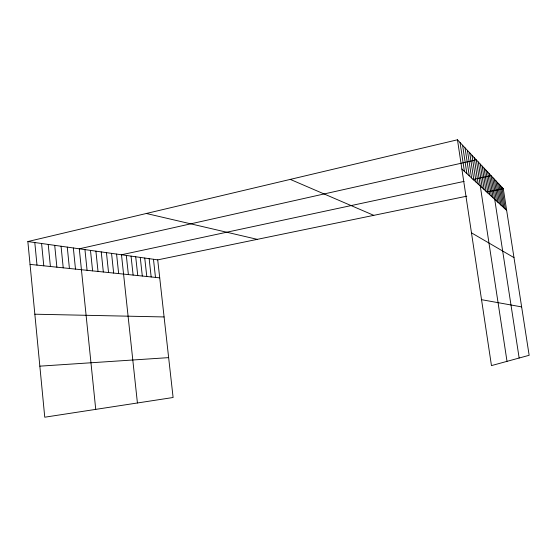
<?xml version="1.0" encoding="UTF-8"?>
<svg xmlns="http://www.w3.org/2000/svg" width="557" height="557" viewBox="0 0 557 557"><rect width="100%" height="100%" fill="white"/><g stroke="black" fill="none" stroke-linecap="round" stroke-linejoin="round"><path stroke-width="0.84" d="M27.85 241.55L157.708 259.868L173.102 397.503L44.755 417.207L27.85 241.55L457.471 139.793L503.277 188.663L529.15 355.289L491.462 365.608L457.471 139.793M464.092 181.394L121.489 254.758L137.419 402.983M472.997 179.486L491.058 175.622L519.152 358.033M157.708 259.868L466.815 196.175M486.909 192.033L503.277 188.663M39.839 366.158L168.646 357.629M34.84 314.204L164.092 316.947M30.05 264.394L159.72 277.846M481.54 299.687L521.637 306.9M146.324 213.484L257.278 239.35M290.274 179.389L373.775 215.343M471.48 232.847L513.986 257.619M461.864 169.001L506.647 210.351M501.864 187.152L505.269 209.077M500.423 185.613L503.855 207.782M498.947 184.047L502.421 206.452M497.443 182.431L500.945 205.087M495.897 180.788L499.441 203.702M494.324 179.103L497.895 202.275M492.708 177.384L496.322 200.819M489.366 173.819L493.056 197.805M487.633 171.967L491.358 196.238M485.857 170.073L489.624 194.637M484.04 168.137L487.848 192.994M482.174 166.146L486.024 191.309M480.259 164.106L484.158 189.589M478.296 162.01L482.237 187.813M507.009 361.354L476.291 159.866L79.289 248.805L95.734 409.381M474.16 157.596L478.191 184.075M471.974 155.264L476.054 182.104M469.725 152.862L473.854 180.071M467.414 150.397L471.591 177.982M465.032 147.863L469.266 175.838M462.582 145.252L466.87 173.624M460.061 142.557L464.406 171.347M153.467 259.27L155.487 277.407M149.144 258.657L151.17 276.954M144.743 258.037L146.776 276.502M140.267 257.411L142.307 276.035M135.699 256.763L137.753 275.562M131.048 256.109L133.116 275.081M126.314 255.44L128.382 274.594M116.566 254.062L118.655 273.584M111.553 253.358L113.649 273.062M106.443 252.634L108.545 272.533M101.228 251.903L103.337 271.997M95.908 251.151L98.025 271.447M90.478 250.385L92.608 270.883M84.943 249.606L87.073 270.312M73.343 247.969L75.494 269.108M67.265 247.106L69.423 268.481M61.061 246.236L63.226 267.84M54.711 245.338L56.884 267.179M48.222 244.426L50.402 266.511M41.587 243.486L43.773 265.821M34.799 242.525L36.992 265.118"/></g></svg>
